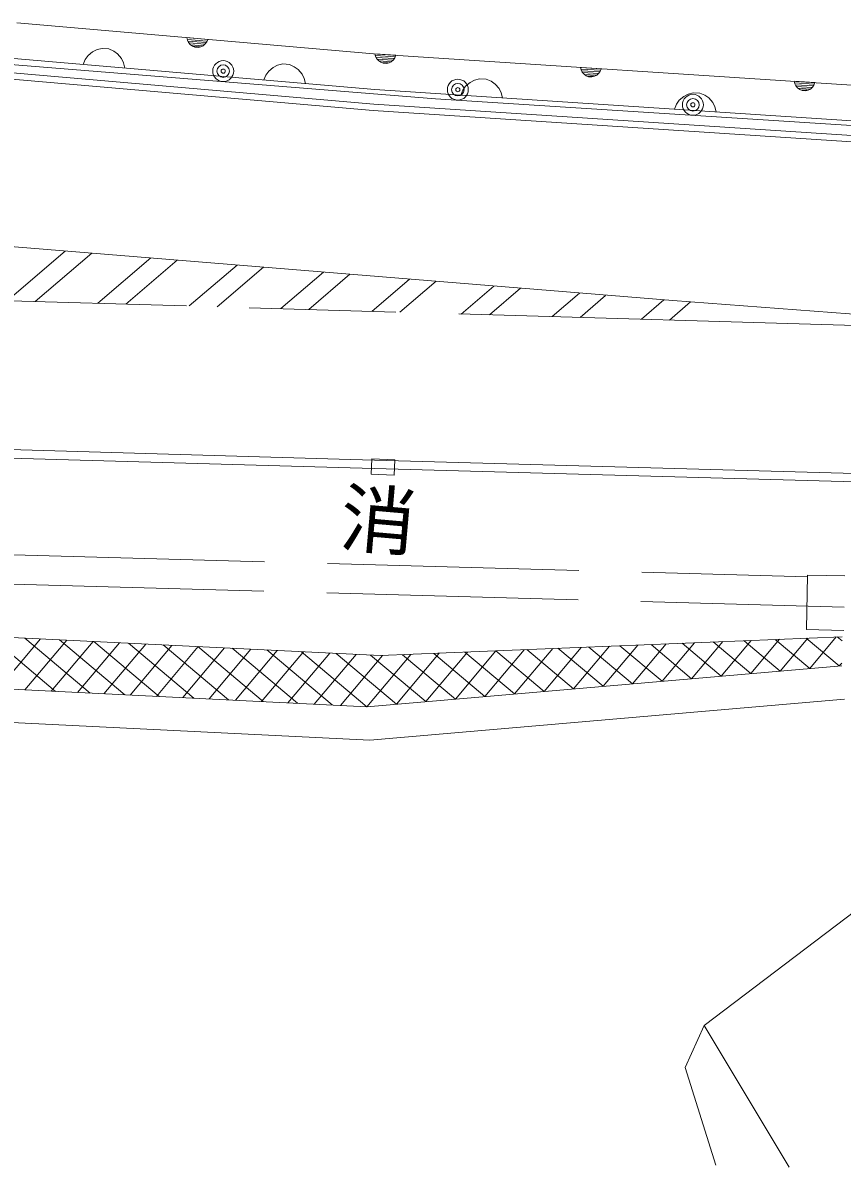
# Model space of a CAD drawing. Units: millimetres, scale not verified. Extents: x 40000 to 680000, y 20000 to 380000.
# Drawn here: x 531305 to 550850, y 276686 to 303995 of the extents above; entities that cross this region are included whole.
import ezdxf
from ezdxf.enums import TextEntityAlignment as Align

# ---------------------------------------------------------------- set-up
doc = ezdxf.new("R2010")
doc.units = ezdxf.units.MM
doc.header["$LTSCALE"] = 1000
doc.linetypes.add('CHAIN', pattern=[18.5, 12, -1.5, 3.5, -1.5])
doc.linetypes.add('DASHED', pattern=[7.5, 6, -1.5])
for name, color, linetype, lineweight in [('M-BGD', 7, 'Continuous', 13), ('M-BMK', 2, 'CHAIN', 13), ('M-STR-STRC', 7, 'Continuous', 13)]:
    doc.layers.add(name, color=color, linetype=linetype, lineweight=lineweight)
doc.styles.add('ＭＳ ゴシック', font='')
doc.styles.get('ＭＳ ゴシック').set_extended_font_data('MS Gothic')

msp = doc.modelspace()

# ---------------------------------------------------------------- linework, layer by layer
at = {"layer": 'M-BGD'}
for p, q in [((531158, 303995), (539767, 303250)), ((524862, 303499), (541146, 302185)), ((535219, 303643), (535717, 303600)), ((535233, 303582), (535219, 303643)), ((535259, 303529), (535233, 303582)), ((535693, 303562), (535235, 303602)), ((535252, 303560), (535670, 303524)), ((535304, 303475), (535259, 303529)), ((535637, 303487), (535278, 303518)), ((535352, 303441), (535304, 303475)), ((535314, 303474), (535593, 303450)), ((535410, 303416), (535352, 303441)), ((535531, 303426), (535372, 303439)), ((535489, 303409), (535410, 303416)), ((535551, 303424), (535489, 303409)), ((535603, 303449), (535551, 303424)), ((535657, 303495), (535603, 303449)), ((535692, 303542), (535657, 303495)), ((535717, 303600), (535692, 303542)), ((539703, 302402), (531085, 303148)), ((532860, 303215), (532792, 303121)), ((532969, 303306), (532860, 303215)), ((533074, 303357), (532969, 303306)), ((533197, 303387), (533074, 303357)), ((533356, 303373), (533197, 303387)), ((533472, 303323), (533356, 303373)), ((533566, 303254), (533472, 303323)), ((533657, 303146), (533566, 303254)), ((533709, 303041), (533657, 303146)), ((539705, 303254), (540204, 303221)), ((539721, 303193), (539705, 303254)), ((539747, 303141), (539721, 303193)), ((540181, 303183), (539722, 303213)), ((539739, 303171), (540158, 303144)), ((539794, 303088), (539747, 303141)), ((539767, 303250), (560131, 301922)), ((540180, 303163), (540146, 303115)), ((540204, 303221), (540180, 303163)), ((532792, 303121), (532742, 303004)), ((533738, 302918), (533709, 303041)), ((537277, 302933), (537169, 302842)), ((537382, 302984), (537277, 302933)), ((537505, 303014), (537382, 302984)), ((537665, 303000), (537505, 303014)), ((537781, 302950), (537665, 303000)), ((537875, 302881), (537781, 302950)), ((537966, 302773), (537875, 302881)), ((540126, 303106), (539767, 303129)), ((539842, 303054), (539794, 303088)), ((539804, 303087), (540083, 303069)), ((539900, 303031), (539842, 303054)), ((540022, 303043), (539862, 303053)), ((539980, 303025), (539900, 303031)), ((540041, 303041), (539980, 303025)), ((540093, 303068), (540041, 303041)), ((540146, 303115), (540093, 303068)), ((544606, 302934), (545105, 302902)), ((544622, 302873), (544606, 302934)), ((544649, 302821), (544622, 302873)), ((545082, 302863), (544623, 302893)), ((545105, 302902), (545081, 302843)), ((539665, 301903), (531042, 302650)), ((539677, 302053), (531055, 302799)), ((537101, 302748), (537051, 302632)), ((537169, 302842), (537101, 302748)), ((538017, 302668), (537966, 302773)), ((538047, 302545), (538017, 302668)), ((542077, 302628), (541973, 302575)), ((542199, 302660), (542077, 302628)), ((542359, 302650), (542199, 302660)), ((542476, 302602), (542359, 302650)), ((542572, 302536), (542476, 302602)), ((544641, 302852), (545060, 302824)), ((544695, 302768), (544649, 302821)), ((545027, 302786), (544668, 302810)), ((544743, 302735), (544695, 302768)), ((544705, 302767), (544985, 302749)), ((544802, 302711), (544743, 302735)), ((544923, 302723), (544763, 302733)), ((544882, 302706), (544802, 302711)), ((544943, 302722), (544882, 302706)), ((544995, 302748), (544943, 302722)), ((545048, 302795), (544995, 302748)), ((545081, 302843), (545048, 302795)), ((549703, 302602), (550202, 302569)), ((549719, 302541), (549703, 302602)), ((560091, 301073), (539703, 302402)), ((541800, 302386), (541753, 302268)), ((541867, 302481), (541800, 302386)), ((541973, 302575), (541867, 302481)), ((542665, 302429), (542572, 302536)), ((542719, 302326), (542665, 302429)), ((542751, 302203), (542719, 302326)), ((547296, 302328), (547174, 302296)), ((547456, 302317), (547296, 302328)), ((547573, 302270), (547456, 302317)), ((549746, 302489), (549719, 302541)), ((550179, 302531), (549720, 302561)), ((549738, 302519), (550157, 302492)), ((549792, 302436), (549746, 302489)), ((550124, 302454), (549765, 302477)), ((549840, 302402), (549792, 302436)), ((549802, 302435), (550082, 302417)), ((549899, 302379), (549840, 302402)), ((550020, 302391), (549860, 302401)), ((549979, 302373), (549899, 302379)), ((550040, 302389), (549979, 302373)), ((550092, 302416), (550040, 302389)), ((550145, 302463), (550092, 302416)), ((550178, 302511), (550145, 302463)), ((550202, 302569), (550178, 302511)), ((560075, 300723), (539677, 302053)), ((541146, 302185), (561138, 300898)), ((546897, 302053), (546850, 301936)), ((546964, 302149), (546897, 302053)), ((547070, 302242), (546964, 302149)), ((547174, 302296), (547070, 302242)), ((547669, 302203), (547573, 302270)), ((547762, 302097), (547669, 302203)), ((547816, 301993), (547762, 302097)), ((560068, 300573), (539665, 301903)), ((547848, 301871), (547816, 301993)), ((539123, 293577), (510536, 294393)), ((539117, 293377), (510530, 294193)), ((566842, 292801), (539123, 293577)), ((539630, 293587), (539617, 293221)), ((540177, 293568), (539630, 293587)), ((566836, 292601), (539117, 293377)), ((540164, 293202), (540177, 293568)), ((539617, 293221), (540164, 293202)), ((550027, 290813), (550000, 289515)), ((550918, 290795), (550027, 290813)), ((539828, 288895), (510917, 290321)), ((550000, 289515), (550891, 289496)), ((530525, 289353), (532085, 288041)), ((531725, 289294), (530727, 288108)), ((531350, 289313), (532910, 288000)), ((532353, 289263), (531355, 288077)), ((532980, 289232), (531982, 288046)), ((532175, 289272), (533735, 287960)), ((533000, 289231), (534560, 287919)), ((550851, 289344), (539828, 288895)), ((548005, 289228), (547260, 288343)), ((547772, 289219), (548669, 288464)), ((548681, 289256), (547964, 288404)), ((548513, 289249), (549373, 288525)), ((549358, 289283), (548669, 288464)), ((549254, 289279), (550078, 288586)), ((550035, 289311), (549373, 288525)), ((549994, 289309), (550782, 288647)), ((550711, 289339), (550078, 288586)), ((550735, 289340), (550849, 289244)), ((512618, 289001), (539511, 287675)), ((533607, 289201), (532609, 288015)), ((534235, 289170), (533237, 287984)), ((533825, 289191), (535385, 287878)), ((534862, 289139), (533864, 287953)), ((535489, 289109), (534492, 287922)), ((534650, 289150), (536210, 287838)), ((536117, 289078), (535119, 287891)), ((535476, 289109), (537035, 287797)), ((536744, 289047), (535746, 287861)), ((536301, 289069), (537860, 287756)), ((537372, 289016), (536374, 287830)), ((537999, 288985), (537001, 287799)), ((537126, 289028), (538686, 287716)), ((538626, 288954), (537628, 287768)), ((537951, 288987), (539511, 287675)), ((538776, 288946), (540215, 287736)), ((541238, 288952), (540215, 287736)), ((541915, 288980), (540920, 287796)), ((541106, 288947), (542329, 287918)), ((542592, 289007), (541624, 287857)), ((541846, 288977), (543033, 287978)), ((543268, 289035), (542329, 287918)), ((542587, 289007), (543738, 288039)), ((543945, 289063), (543033, 287978)), ((543328, 289037), (544442, 288100)), ((544622, 289090), (543738, 288039)), ((544068, 289068), (545147, 288161)), ((545298, 289118), (544442, 288100)), ((544809, 289098), (545851, 288221)), ((545975, 289145), (545146, 288161)), ((545550, 289128), (546556, 288282)), ((546652, 289173), (545851, 288221)), ((546291, 289158), (547260, 288343)), ((547328, 289201), (546555, 288282)), ((547031, 289189), (547965, 288404)), ((539254, 288923), (538256, 287737)), ((539885, 288897), (538883, 287706)), ((540562, 288924), (539511, 287675)), ((539601, 288906), (540920, 287796)), ((540365, 288916), (541624, 287857)), ((550841, 288716), (550782, 288647)), ((539511, 287675), (550840, 288652)), ((512579, 288210), (539579, 286878)), ((539579, 286878), (550909, 287854))]:
    msp.add_line(p, q, dxfattribs=at)
at = {"layer": 'M-BGD', "linetype": 'DASHED'}
for p, q in [((531075, 291299), (550031, 290776)), ((531056, 290599), (550903, 290051))]:
    msp.add_line(p, q, dxfattribs=at)
at = {"layer": 'M-BGD'}
for points in [[(553347, 284458), (547558, 280064), (549590, 276686)], [(547558, 280064), (547106, 279060), (547841, 276736)]]:
    msp.add_lwpolyline(points, dxfattribs=at)
for centre, radius in [((536084, 302844), 250), ((536084, 302844), 150), ((536084, 302844), 50), ((541682, 302401), 250), ((541682, 302401), 150), ((541682, 302401), 50), ((547290, 302040), 250), ((547290, 302040), 150), ((547290, 302040), 50)]:
    msp.add_circle(centre, radius, dxfattribs=at)
at = {"layer": 'M-BMK'}
msp.add_line((467736, 299210), (566195, 296335), dxfattribs=at)
at = {"layer": 'M-STR-STRC'}
for p, q in [((530264, 298718), (546808, 297367)), ((532316, 298550), (530932, 297365)), ((532948, 298499), (531600, 297345)), ((534356, 298384), (533092, 297302)), ((534988, 298332), (533762, 297283)), ((536414, 298216), (535272, 297238)), ((537046, 298164), (535942, 297219)), ((537458, 297175), (538477, 298047)), ((539109, 297996), (538127, 297155)), ((540530, 297880), (539631, 297110)), ((541162, 297828), (540297, 297088)), ((542542, 297715), (541762, 297047)), ((543174, 297664), (542435, 297031)), ((544588, 297548), (543930, 296985)), ((545207, 297486), (544601, 296967)), ((546600, 297384), (546062, 296923)), ((547236, 297335), (546731, 296903)), ((552638, 296934), (546808, 297367))]:
    msp.add_line(p, q, dxfattribs=at)

# ---------------------------------------------------------------- texts
at = {"layer": 'M-BGD', "style": 'ＭＳ ゴシック'}
msp.add_text('消', height=1320, rotation=355, dxfattribs=at).set_placement((538796, 291156), align=Align.BOTTOM_LEFT)

doc.saveas('drawing.dxf')
